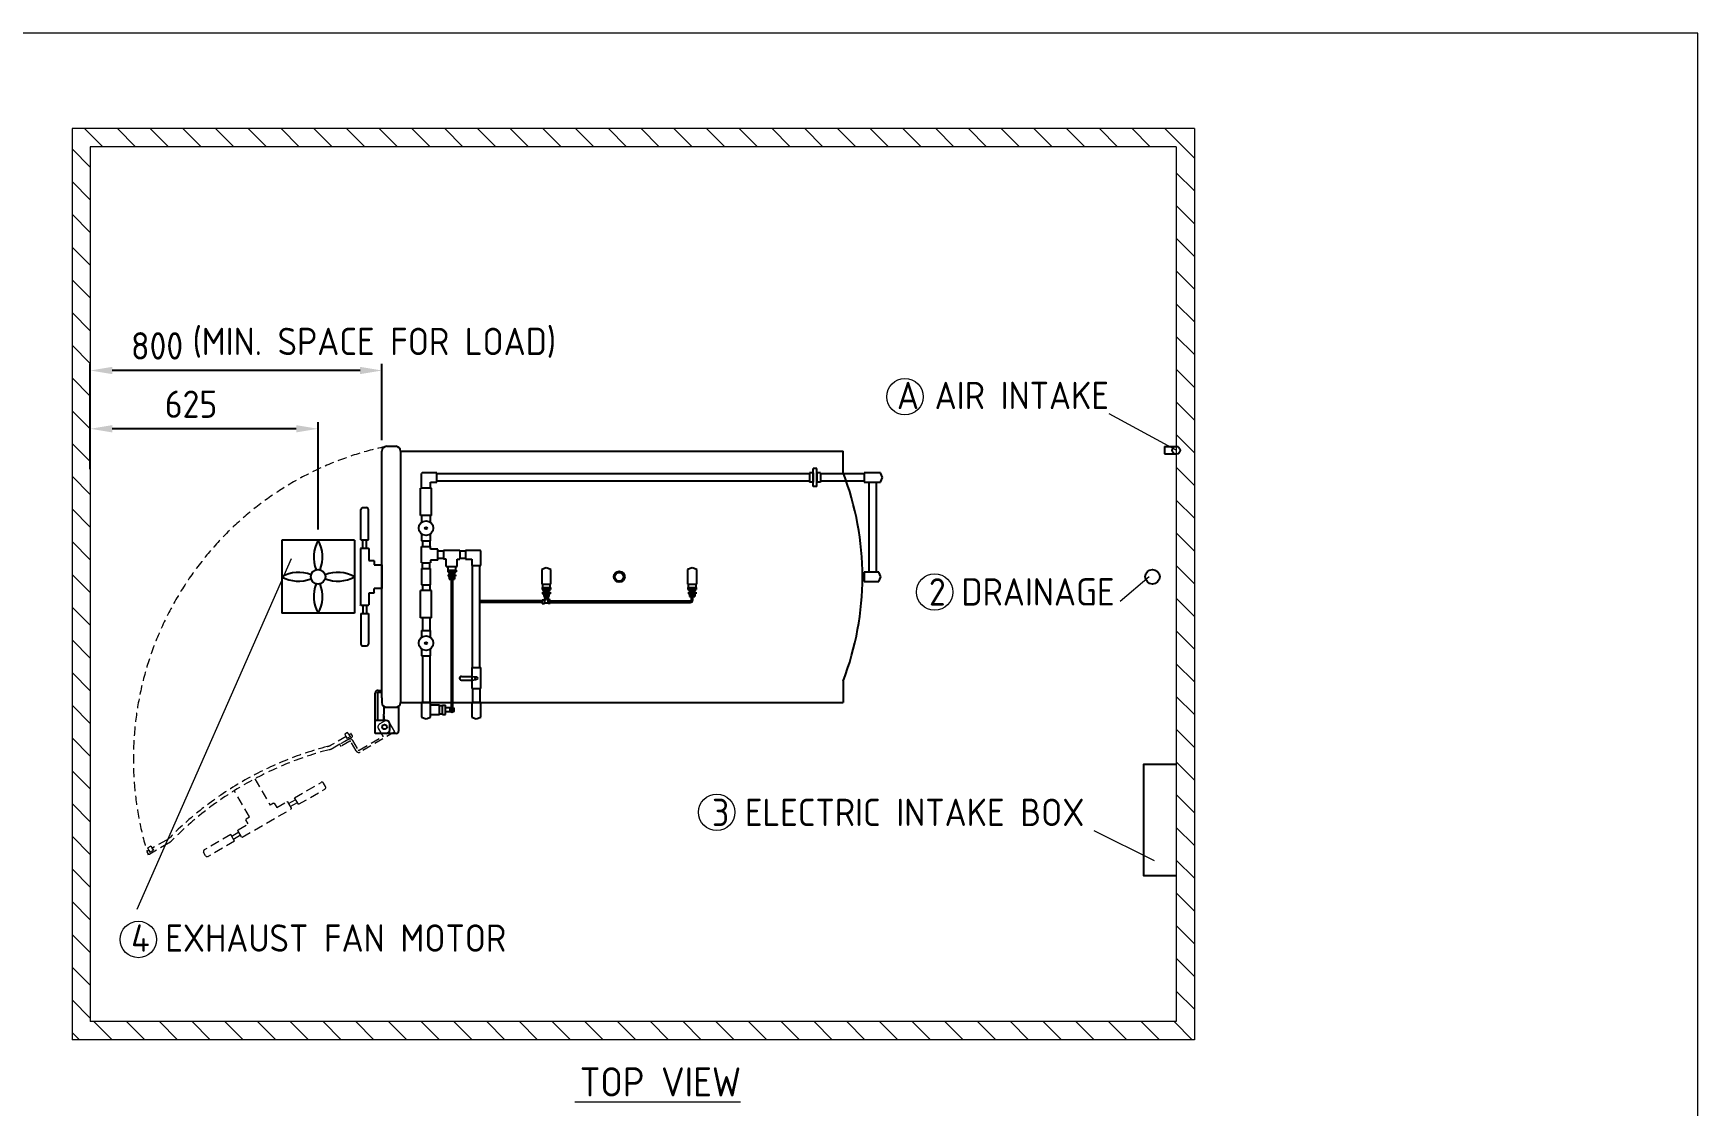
# Model space of a CAD drawing. Header units: millimetres. Extents: x -414479 to -402759, y -47546 to -39306.
# Drawn here: x -407325 to -402759, y -42249 to -39306 of the extents above; entities that cross this region are included whole.
import ezdxf

# ---------------------------------------------------------------- set-up
doc = ezdxf.new("R2010")
doc.units = ezdxf.units.MM
doc.linetypes.add('HIDDEN', pattern=[9.525, 6.35, -3.175])
doc.layers.get('0').update_dxf_attribs({"lineweight": 25})
for name, color, linetype, lineweight in [('D', 3, 'Continuous', 13), ('F', 7, 'Continuous', 15), ('H', 2, 'HIDDEN', 15), ('S', 4, 'Continuous', 15)]:
    doc.layers.add(name, color=color, linetype=linetype, lineweight=lineweight)
doc.styles.get("Standard").update_dxf_attribs({"font": 'KAIU.TTF'})
doc.styles.add('STU25', font='isocp2.shx')
doc.dimstyles.new('STU25', dxfattribs={"dimscale": 30, "dimtxt": 2.5, "dimasz": 2, "dimexe": 0.6, "dimexo": 1, "dimgap": 1, "dimtad": 1, "dimdsep": 46, "dimtxsty": 'STU25', "dimcen": 2, "dimazin": 2, "dimtfac": 1, "dimtmove": 0, "dimatfit": 3, "dimfxl": 0, "dimtolj": 1, "dimtzin": 0, "dimarcsym": 0})

# ---------------------------------------------------------------- blocks, each defined once
blk = doc.blocks.new('*D5')
at = {"layer": 'D', "color": 0, "linetype": 'Continuous', "lineweight": -2}
for p, q in [((-407168.9, -40472), (-407168.9, -40373.4)), ((-406603.9, -40391.4), (-407108.9, -40391.4)), ((-406543.9, -40667.5), (-406543.9, -40373.4))]:
    blk.add_line(p, q, dxfattribs=at)
at = {"layer": 'D', "color": 0}
for points in [[(-407108.9, -40381.4), (-407108.9, -40401.4), (-407168.9, -40391.4)], [(-406603.9, -40401.4), (-406603.9, -40381.4), (-406543.9, -40391.4)]]:
    blk.add_solid(points, dxfattribs=at)
at = {"layer": 'Defpoints', "color": 0}
for p in [(-407168.9, -40391.4), (-407168.9, -40502), (-406543.9, -40697.5)]:
    blk.add_point(p, dxfattribs=at)
at = {"layer": 'D', "color": 0, "insert": (-406892.6, -40323.9), "char_height": 75, "attachment_point": 5, "style": 'STU25'}
blk.add_mtext('\\A1;625', dxfattribs=at)
blk = doc.blocks.new('*D10')
at = {"layer": 'D', "color": 0, "lineweight": -2}
for p, q in [((-407168.9, -40502), (-407168.9, -40213.5)), ((-406368.9, -40422.5), (-406368.9, -40213.5)), ((-406428.9, -40231.5), (-407108.9, -40231.5))]:
    blk.add_line(p, q, dxfattribs=at)
at = {"layer": 'D', "color": 0}
for points in [[(-407108.9, -40221.5), (-407108.9, -40241.5), (-407168.9, -40231.5)], [(-406428.9, -40241.5), (-406428.9, -40221.5), (-406368.9, -40231.5)]]:
    blk.add_solid(points, dxfattribs=at)
at = {"layer": 'Defpoints', "color": 0}
for p in [(-407168.9, -40231.5), (-406368.9, -40452.5), (-407168.9, -40532)]:
    blk.add_point(p, dxfattribs=at)
at = {"layer": 'D', "color": 0, "insert": (-406985.7, -40164), "char_height": 75, "attachment_point": 5, "style": 'STU25'}
blk.add_mtext('\\A1;800', dxfattribs=at)

msp = doc.modelspace()

# ---------------------------------------------------------------- hatches: boundary and pattern name
at = {"layer": 'H', "linetype": 'HIDDEN', "ltscale": 10}
h = msp.add_hatch(dxfattribs=at)
h.set_pattern_fill('ANSI31', color=256, scale=20, angle=270, style=0)
h.set_pattern_definition([(315, (-393439.51, -46128.804), (44.90128, 44.90128), [])])
h.paths.add_polyline_path([(-407218.88, -39567.984), (-407218.88, -42067.984), (-404139.807, -42067.984), (-404139.807, -39567.984)])
h.paths.add_polyline_path([(-407168.88, -39617.984), (-407168.88, -42017.984), (-404189.807, -42017.984), (-404189.807, -39617.984)], flags=16)

# ---------------------------------------------------------------- linework, layer by layer
at = {"linetype": 'Continuous'}
for p, q in [((-406368.877, -40464.984), (-406368.877, -40452.484)), ((-406355.877, -40439.484), (-406330.877, -40439.484)), ((-404222.182, -40440.353), (-404189.807, -40440.353)), ((-404222.182, -40440.353), (-404222.182, -40460.353)), ((-405185.6, -40549.984), (-405185.6, -40499.984)), ((-405175.6, -40499.984), (-405185.6, -40499.984)), ((-405175.6, -40549.984), (-405175.6, -40499.984)), ((-404222.182, -40460.353), (-404189.807, -40460.353)), ((-406260.38, -40554.55), (-406260.38, -40514.484)), ((-406218.266, -40512.484), (-406258.38, -40512.484)), ((-406235.38, -40554.55), (-406235.38, -40537.484)), ((-406235.38, -40537.484), (-406218.266, -40537.484)), ((-406218.266, -40514.984), (-406218.266, -40512.484)), ((-406218.266, -40537.484), (-406218.266, -40512.484)), ((-405195.6, -40514.984), (-406218.266, -40514.984)), ((-405195.6, -40534.984), (-406218.266, -40534.984)), ((-405185.6, -40512.484), (-405195.6, -40512.484)), ((-405195.6, -40512.484), (-405195.6, -40537.484)), ((-405185.6, -40537.484), (-405195.6, -40537.484)), ((-405185.6, -40512.484), (-405185.6, -40537.484)), ((-405175.6, -40512.484), (-405175.6, -40537.484)), ((-405165.6, -40512.484), (-405175.6, -40512.484)), ((-405165.6, -40537.484), (-405175.6, -40537.484)), ((-405165.6, -40512.484), (-405165.6, -40537.484)), ((-405046.076, -40514.984), (-405165.6, -40514.984)), ((-405046.076, -40534.984), (-405165.6, -40534.984)), ((-405046.076, -40512.484), (-405046.076, -40537.484)), ((-405000.577, -40512.484), (-405046.076, -40512.484)), ((-405046.076, -40537.484), (-405000.577, -40537.484)), ((-405032.046, -40784.984), (-405032.046, -40537.484)), ((-405012.046, -40784.984), (-405012.046, -40537.484)), ((-404995.577, -40524.984), (-405000.577, -40512.484)), ((-405000.577, -40537.484), (-404995.577, -40524.984)), ((-405175.6, -40549.984), (-405185.6, -40549.984)), ((-406426.84, -40696.299), (-406426.84, -40612.573)), ((-406421.84, -40607.573), (-406410.84, -40607.573)), ((-406405.84, -40696.299), (-406405.84, -40612.573)), ((-406260.38, -40629.55), (-406260.38, -40648.448)), ((-406235.38, -40648.448), (-406235.38, -40629.55)), ((-406260.38, -40679.673), (-406260.38, -40699.06)), ((-406235.38, -40699.06), (-406235.38, -40679.673)), ((-406443.88, -40697.484), (-406643.88, -40697.484)), ((-406643.88, -40697.484), (-406643.88, -40897.484)), ((-406443.88, -40697.484), (-406443.88, -40897.484)), ((-406426.34, -40718.734), (-406427.84, -40720.234)), ((-406427.84, -40720.234), (-406427.84, -40874.734)), ((-406426.84, -40696.299), (-406405.84, -40696.299)), ((-406426.34, -40718.734), (-406406.34, -40718.734)), ((-406421.09, -40718.734), (-406421.09, -40696.299)), ((-406411.59, -40718.734), (-406411.59, -40696.299)), ((-406406.34, -40718.734), (-406404.84, -40720.234)), ((-406404.84, -40720.234), (-406404.84, -40752.484)), ((-406260.38, -40699.06), (-406235.38, -40699.06)), ((-406260.38, -40714.595), (-406235.38, -40714.595)), ((-406260.38, -40759.595), (-406260.38, -40714.595)), ((-406257.88, -40699.06), (-406257.88, -40714.595)), ((-406237.88, -40699.06), (-406237.88, -40714.595)), ((-406235.38, -40722.095), (-406235.38, -40714.595)), ((-406215.38, -40722.095), (-406235.38, -40722.095)), ((-406215.38, -40752.095), (-406215.38, -40722.095)), ((-406199.992, -40727.095), (-406215.38, -40727.095)), ((-406199.992, -40724.595), (-406154.992, -40724.595)), ((-406199.992, -40724.595), (-406199.992, -40749.595)), ((-406154.992, -40724.595), (-406154.992, -40749.595)), ((-406139.603, -40727.095), (-406154.992, -40727.095)), ((-406139.603, -40724.595), (-406099.537, -40724.595)), ((-406097.537, -40766.71), (-406097.537, -40726.595)), ((-406404.84, -40752.484), (-406391.34, -40752.484)), ((-406389.84, -40753.984), (-406391.34, -40752.484)), ((-406389.84, -40753.984), (-406389.84, -40764.984)), ((-406389.84, -40764.984), (-406368.877, -40764.984)), ((-406260.38, -40759.595), (-406235.38, -40759.595)), ((-406260.38, -40774.984), (-406260.38, -40819.984)), ((-406260.38, -40774.984), (-406235.38, -40774.984)), ((-406257.88, -40774.984), (-406257.88, -40759.595)), ((-406237.88, -40774.984), (-406237.88, -40759.595)), ((-406235.38, -40752.095), (-406235.38, -40759.595)), ((-406215.38, -40752.095), (-406235.38, -40752.095)), ((-406235.38, -40819.984), (-406235.38, -40774.984)), ((-406199.992, -40747.095), (-406215.38, -40747.095)), ((-406192.492, -40749.595), (-406199.992, -40749.595)), ((-406192.492, -40769.595), (-406192.492, -40749.595)), ((-406192.492, -40769.595), (-406162.492, -40769.595)), ((-406162.492, -40769.595), (-406162.492, -40749.595)), ((-406162.492, -40749.595), (-406154.992, -40749.595)), ((-406139.603, -40747.095), (-406154.992, -40747.095)), ((-406139.603, -40749.595), (-406122.537, -40749.595)), ((-406122.537, -40749.595), (-406122.537, -40766.71)), ((-406122.537, -40766.71), (-406097.537, -40766.71)), ((-406120.037, -41046.167), (-406120.037, -40766.71)), ((-406100.037, -40766.71), (-406097.537, -40766.71)), ((-406100.037, -41046.167), (-406100.037, -40766.71)), ((-405917.88, -40772.484), (-405930.38, -40777.484)), ((-405930.38, -40777.484), (-405930.38, -40817.484)), ((-405905.38, -40777.484), (-405917.88, -40772.484)), ((-405905.38, -40817.484), (-405905.38, -40777.484)), ((-405517.88, -40772.484), (-405530.38, -40777.484)), ((-405530.38, -40777.484), (-405530.38, -40817.484)), ((-405505.38, -40777.484), (-405517.88, -40772.484)), ((-405505.38, -40817.484), (-405505.38, -40777.484)), ((-406260.38, -40819.984), (-406235.38, -40819.984)), ((-406257.88, -40819.984), (-406257.88, -40834.984)), ((-406237.88, -40819.984), (-406237.88, -40834.984)), ((-405930.38, -40817.484), (-405905.38, -40817.484)), ((-405530.38, -40817.484), (-405505.38, -40817.484)), ((-405045.5, -40784.984), (-405045.5, -40809.984)), ((-405005.5, -40784.984), (-405045.5, -40784.984)), ((-405045.5, -40807.484), (-405045.5, -40787.484)), ((-405045.5, -40809.984), (-405005.5, -40809.984)), ((-405000.5, -40797.484), (-405005.5, -40784.984)), ((-405005.5, -40809.984), (-405000.5, -40797.484)), ((-406391.34, -40842.484), (-406404.84, -40842.484)), ((-406404.84, -40842.484), (-406404.84, -40874.734)), ((-406389.84, -40840.984), (-406391.34, -40842.484)), ((-406368.877, -40829.984), (-406389.84, -40829.984)), ((-406389.84, -40840.984), (-406389.84, -40829.984)), ((-406443.88, -40897.484), (-406643.88, -40897.484)), ((-406426.34, -40876.234), (-406427.84, -40874.734)), ((-406426.84, -40898.669), (-406426.84, -40982.395)), ((-406426.84, -40898.669), (-406405.84, -40898.669)), ((-406406.34, -40876.234), (-406426.34, -40876.234)), ((-406421.09, -40876.234), (-406421.09, -40898.669)), ((-406411.59, -40876.234), (-406411.59, -40898.669)), ((-406406.34, -40876.234), (-406404.84, -40874.734)), ((-406405.84, -40898.669), (-406405.84, -40982.395)), ((-406257.88, -40909.984), (-406257.88, -40944.494)), ((-406237.88, -40909.984), (-406237.88, -40944.494)), ((-406260.38, -40944.494), (-406260.38, -40963.882)), ((-406260.38, -40944.494), (-406235.38, -40944.494)), ((-406235.38, -40963.882), (-406235.38, -40944.494)), ((-406421.84, -40987.395), (-406410.84, -40987.395)), ((-406260.38, -40995.106), (-406260.38, -41014.494)), ((-406235.38, -41014.494), (-406235.38, -40995.106)), ((-406260.38, -41014.494), (-406235.38, -41014.494)), ((-406257.88, -41014.494), (-406257.88, -41142.484)), ((-406237.88, -41014.494), (-406237.88, -41142.484)), ((-406122.537, -41046.167), (-406122.537, -41103.798)), ((-406122.537, -41046.167), (-406097.537, -41046.167)), ((-406097.537, -41103.798), (-406097.537, -41046.167)), ((-406387.377, -41227.077), (-406387.377, -41117.077)), ((-406381.377, -41117.077), (-406381.377, -41192.077)), ((-406379.377, -41109.077), (-406368.877, -41109.077)), ((-406368.877, -41115.077), (-406379.377, -41115.077)), ((-406368.877, -41129.984), (-406368.877, -41142.484)), ((-406235.38, -41142.441), (-406260.38, -41142.441)), ((-406260.38, -41142.441), (-406260.38, -41182.441)), ((-406235.38, -41182.441), (-406235.38, -41142.441)), ((-406122.537, -41103.798), (-406097.537, -41103.798)), ((-406122.537, -41142.441), (-406122.537, -41182.441)), ((-406097.537, -41142.441), (-406122.537, -41142.441)), ((-406120.037, -41103.798), (-406120.037, -41142.484)), ((-406100.037, -41103.798), (-406100.037, -41142.484)), ((-406097.537, -41182.441), (-406097.537, -41142.441)), ((-406355.877, -41155.484), (-406330.877, -41155.484)), ((-406260.38, -41182.441), (-406247.88, -41187.441)), ((-406247.88, -41187.441), (-406235.38, -41182.441)), ((-406210.998, -41149.941), (-406235.38, -41149.941)), ((-406235.38, -41174.941), (-406210.998, -41174.941)), ((-406210.998, -41174.941), (-406210.998, -41149.941)), ((-406202.452, -41174.941), (-406202.452, -41149.941)), ((-406194.055, -41174.941), (-406194.055, -41149.941)), ((-406122.537, -41182.441), (-406110.037, -41187.441)), ((-406110.037, -41187.441), (-406097.537, -41182.441)), ((-406357.377, -41192.077), (-406387.377, -41192.077)), ((-406347.377, -41217.077), (-406347.377, -41202.077))]:
    msp.add_line(p, q, dxfattribs=at)
for p, q in [((-406317.877, -40452.484), (-406317.877, -41142.484)), ((-406317.877, -40452.484), (-405103.646, -40452.484)), ((-406317.877, -40452.484), (-406317.877, -41142.484)), ((-405103.646, -40511.194), (-405103.646, -40452.484)), ((-406368.877, -41129.984), (-406368.877, -40464.984)), ((-406232.88, -40554.55), (-406262.88, -40554.55)), ((-406262.88, -40629.55), (-406262.88, -40554.55)), ((-406232.88, -40629.55), (-406232.88, -40554.55)), ((-406232.88, -40629.55), (-406262.88, -40629.55)), ((-406139.603, -40724.595), (-406139.603, -40749.595)), ((-406139.603, -40727.095), (-406139.603, -40747.095)), ((-406368.877, -40764.984), (-406368.877, -40829.984)), ((-406187.492, -40769.595), (-406167.492, -40769.595)), ((-406187.492, -40779.199), (-406187.492, -40769.595)), ((-406166.492, -40779.199), (-406166.492, -40769.595)), ((-406188.492, -40779.199), (-406188.492, -40784.199)), ((-406188.492, -40779.199), (-406165.492, -40779.199)), ((-406188.492, -40784.199), (-406165.492, -40784.199)), ((-406187.104, -40792.043), (-406166.732, -40792.043)), ((-406187.104, -40792.043), (-406187.104, -40795.964)), ((-406187.104, -40795.964), (-406166.732, -40795.964)), ((-406185.492, -40784.199), (-406185.492, -40788.121)), ((-406185.492, -40788.121), (-406168.492, -40788.121)), ((-406184.104, -40799.886), (-406169.732, -40799.886)), ((-406184.104, -40799.886), (-406184.104, -40803.808)), ((-406184.104, -40803.808), (-406169.732, -40803.808)), ((-406181.492, -40788.121), (-406181.492, -40792.043)), ((-406181.492, -40795.964), (-406181.492, -40799.886)), ((-406178.918, -40803.808), (-406178.918, -41162.441)), ((-406174.918, -40803.808), (-406174.918, -41162.441)), ((-406172.492, -40788.121), (-406172.492, -40792.043)), ((-406172.492, -40795.964), (-406172.492, -40799.886)), ((-406169.732, -40799.886), (-406169.732, -40803.808)), ((-406168.492, -40784.199), (-406168.492, -40788.121)), ((-406166.732, -40792.043), (-406166.732, -40795.964)), ((-406165.492, -40779.199), (-406165.492, -40784.199)), ((-405927.88, -40827.087), (-405927.88, -40817.484)), ((-405927.88, -40817.484), (-405907.88, -40817.484)), ((-405906.88, -40827.087), (-405906.88, -40817.484)), ((-405527.88, -40817.484), (-405507.88, -40817.484)), ((-405527.88, -40827.087), (-405527.88, -40817.484)), ((-405506.88, -40827.087), (-405506.88, -40817.484)), ((-406262.88, -40909.984), (-406262.88, -40834.984)), ((-406232.88, -40834.984), (-406262.88, -40834.984)), ((-406232.88, -40909.984), (-406232.88, -40834.984)), ((-405928.903, -40863.913), (-406100.037, -40863.913)), ((-405928.903, -40867.913), (-406100.037, -40867.913)), ((-405929.38, -40827.087), (-405929.38, -40832.087)), ((-405929.38, -40827.087), (-405906.38, -40827.087)), ((-405929.38, -40832.087), (-405906.38, -40832.087)), ((-405928.903, -40871.099), (-405928.903, -40860.727)), ((-405928.903, -40860.727), (-405923.066, -40860.727)), ((-405927.993, -40839.931), (-405927.993, -40843.853)), ((-405927.993, -40839.931), (-405907.621, -40839.931)), ((-405927.993, -40843.853), (-405907.621, -40843.853)), ((-405926.38, -40832.087), (-405926.38, -40836.009)), ((-405926.38, -40836.009), (-405909.38, -40836.009)), ((-405924.993, -40847.775), (-405924.993, -40851.697)), ((-405924.993, -40847.775), (-405910.621, -40847.775)), ((-405924.993, -40851.697), (-405910.621, -40851.697)), ((-405923.066, -40871.099), (-405923.066, -40860.727)), ((-405923.066, -40862.913), (-405920.88, -40862.913)), ((-405923.066, -40862.995), (-405923.066, -40868.831)), ((-405923.066, -40868.913), (-405912.694, -40868.913)), ((-405922.993, -40851.697), (-405912.621, -40851.697)), ((-405922.993, -40851.697), (-405922.993, -40857.533)), ((-405922.993, -40857.533), (-405912.621, -40857.533)), ((-405922.38, -40836.009), (-405922.38, -40839.931)), ((-405922.38, -40843.853), (-405922.38, -40847.775)), ((-405920.88, -40862.913), (-405920.88, -40857.533)), ((-405914.88, -40862.913), (-405914.88, -40857.533)), ((-405914.88, -40862.913), (-405912.694, -40862.913)), ((-405913.38, -40836.009), (-405913.38, -40839.931)), ((-405913.38, -40843.853), (-405913.38, -40847.775)), ((-405906.858, -40860.727), (-405912.694, -40860.727)), ((-405912.694, -40871.099), (-405912.694, -40860.727)), ((-405912.694, -40862.995), (-405912.694, -40868.831)), ((-405912.621, -40851.697), (-405912.621, -40857.533)), ((-405910.621, -40847.775), (-405910.621, -40851.697)), ((-405909.38, -40832.087), (-405909.38, -40836.009)), ((-405907.621, -40839.931), (-405907.621, -40843.853)), ((-405906.858, -40871.099), (-405906.858, -40860.727)), ((-405906.858, -40863.913), (-405522.88, -40863.913)), ((-405906.858, -40867.913), (-405522.88, -40867.913)), ((-405906.38, -40827.087), (-405906.38, -40832.087)), ((-405529.38, -40827.087), (-405529.38, -40832.087)), ((-405529.38, -40827.087), (-405506.38, -40827.087)), ((-405529.38, -40832.087), (-405506.38, -40832.087)), ((-405527.993, -40839.931), (-405527.993, -40843.853)), ((-405527.993, -40839.931), (-405507.621, -40839.931)), ((-405527.993, -40843.853), (-405507.621, -40843.853)), ((-405526.38, -40832.087), (-405526.38, -40836.009)), ((-405526.38, -40836.009), (-405509.38, -40836.009)), ((-405524.993, -40847.775), (-405524.993, -40851.697)), ((-405524.993, -40847.775), (-405510.621, -40847.775)), ((-405524.993, -40851.697), (-405510.621, -40851.697)), ((-405522.38, -40836.009), (-405522.38, -40839.931)), ((-405522.38, -40843.853), (-405522.38, -40847.775)), ((-405519.88, -40860.913), (-405519.88, -40851.697)), ((-405515.88, -40860.913), (-405515.88, -40851.697)), ((-405513.38, -40836.009), (-405513.38, -40839.931)), ((-405513.38, -40843.853), (-405513.38, -40847.775)), ((-405510.621, -40847.775), (-405510.621, -40851.697)), ((-405509.38, -40832.087), (-405509.38, -40836.009)), ((-405507.621, -40839.931), (-405507.621, -40843.853)), ((-405506.38, -40827.087), (-405506.38, -40832.087)), ((-406232.88, -40909.984), (-406262.88, -40909.984)), ((-405928.903, -40871.099), (-405923.066, -40871.099)), ((-405906.858, -40871.099), (-405912.694, -40871.099)), ((-406150.586, -41070.839), (-406122.537, -41070.839)), ((-406150.586, -41080.811), (-406122.537, -41080.811)), ((-406122.537, -41070.839), (-406110.037, -41072.38)), ((-406122.537, -41080.811), (-406110.037, -41079.27)), ((-405103.646, -41083.774), (-405103.646, -41142.484)), ((-406317.877, -41142.484), (-405103.646, -41142.484)), ((-406363.377, -41155.484), (-406323.377, -41155.484)), ((-406363.377, -41155.484), (-406363.377, -41174.077)), ((-406363.377, -41189.747), (-406363.377, -41174.077)), ((-406363.377, -41179.077), (-406363.377, -41189.316)), ((-406323.377, -41155.484), (-406323.377, -41221.077)), ((-406323.377, -41179.077), (-406323.377, -41221.077)), ((-406210.998, -41150.941), (-406202.452, -41150.941)), ((-406210.998, -41173.941), (-406202.452, -41173.941)), ((-406202.452, -41149.941), (-406194.055, -41149.941)), ((-406202.452, -41174.941), (-406194.055, -41174.941)), ((-406179.872, -41157.207), (-406194.055, -41157.207)), ((-406179.872, -41167.674), (-406194.055, -41167.674)), ((-406329.377, -41227.077), (-406387.377, -41227.077))]:
    msp.add_line(p, q)
msp.add_lwpolyline([(-406178.918, -41156.657), (-406182.927, -41158.972), (-406182.927, -41165.91), (-406176.918, -41169.379), (-406170.91, -41165.91), (-406170.91, -41158.972), (-406174.918, -41156.657)])
msp.add_lwpolyline([(-404189.807, -41312.441), (-404279.404, -41312.441), (-404279.404, -41617.129), (-404189.807, -41617.129)], dxfattribs=at)
for centre, radius in [((-404189.807, -40450.353), 10.761), ((-406247.88, -40664.06), 20), ((-406247.88, -40664.06), 3), ((-406543.88, -40797.484), 20), ((-406543.88, -40797.484), 20), ((-406543.88, -40797.484), 20), ((-406543.88, -40797.484), 20), ((-404254.807, -40797.484), 20), ((-405717.88, -40797.484), 15), ((-405717.88, -40797.484), 11.88), ((-406247.88, -40979.494), 20), ((-406247.88, -40979.494), 3), ((-406110.037, -41075.825), 3.445), ((-406361.377, -41209.577), 6.45), ((-406361.377, -41209.577), 6.45)]:
    msp.add_circle(centre, radius)
for centre, radius, start, end in [((-406355.877, -40452.484), 13, 90, 180), ((-406330.877, -40452.484), 13, 0, 90), ((-406258.38, -40514.484), 2, 90, 180), ((-406421.84, -40612.573), 5, 90, 180), ((-406410.84, -40612.573), 5, 0, 90), ((-406099.537, -40726.595), 2, 0, 90), ((-406421.84, -40982.395), 5, 180, 270), ((-406410.84, -40982.395), 5, 270, 0), ((-406379.377, -41117.077), 8, 90, 180), ((-406379.377, -41117.077), 2, 90, 180), ((-406355.877, -41142.484), 13, 180, 270), ((-406330.877, -41142.484), 13, 270, 0), ((-406357.377, -41202.077), 10, 0, 90), ((-406357.377, -41217.077), 10, 270, 0)]:
    msp.add_arc(centre, radius, start, end, dxfattribs=at)
at = {"lineweight": -3}
msp.add_arc((-405848.171, -40797.484), 797.671, 338.966919, 21.033081, dxfattribs=at)
for centre, radius, start, end in [((-406462.856, -40743.359), 93.11, 150.481802, 201.977032), ((-406624.905, -40743.359), 93.11, 338.022968, 29.518198), ((-406598.005, -40878.508), 93.11, 68.022968, 119.518198), ((-406598.005, -40716.46), 93.11, 240.481802, 291.977032), ((-406462.856, -40851.609), 93.11, 158.022968, 209.518198), ((-406624.905, -40851.609), 93.11, 330.481802, 21.977032), ((-406489.756, -40878.508), 93.11, 60.481802, 111.977032), ((-406489.756, -40716.46), 93.11, 248.022968, 299.518198), ((-405522.88, -40860.913), 3, 270, 0), ((-405522.88, -40860.913), 7, 270, 0), ((-406150.965, -41075.825), 5, 85.647201, 274.352799), ((-406176.918, -41162.441), 2, 180, 0), ((-406366.377, -41189.747), 3, 309.034435, 0), ((-406329.377, -41221.077), 6, 270, 0)]:
    msp.add_arc(centre, radius, start, end)
at = {"layer": 'D'}
for p, q in [((-404189.807, -40450.353), (-404373.635, -40350.497)), ((-407039.933, -41709.199), (-406617.309, -40747.733)), ((-404415.815, -41494.019), (-404250.346, -41575.523)), ((-405840.05, -42238.528), (-405384.92, -42238.528))]:
    msp.add_line(p, q, dxfattribs=at)
at = {"layer": 'D', "linetype": 'Continuous'}
msp.add_line((-404264.242, -40797.484), (-404343.042, -40865.481), dxfattribs=at)
at = {"layer": 'D'}
for centre in [(-404934.099, -40303.348), (-404852.646, -40839.249), (-405450.252, -41443.596), (-407036.961, -41792.603)]:
    msp.add_circle(centre, 50, dxfattribs=at)
at = {"layer": 'F', "color": 6}
msp.add_lwpolyline([(-414478.985, -39306.301), (-414478.985, -47546.301), (-402758.985, -47546.301), (-402758.985, -39306.301)], close=True, dxfattribs=at)
msp.add_lwpolyline([(-414478.985, -39306.301), (-414478.985, -47546.301), (-402758.985, -47546.301), (-402758.985, -39306.301)], close=True, dxfattribs=at)
at = {"layer": 'H', "ltscale": 4}
for p, q in [((-406462.913, -41224.898), (-406470.707, -41229.398)), ((-406470.707, -41229.398), (-406465.073, -41241.156)), ((-406455.547, -41235.656), (-406462.913, -41224.898)), ((-406454.217, -41227.96), (-406459.413, -41230.96)), ((-406459.413, -41230.96), (-406455.547, -41235.656)), ((-406449.851, -41233.522), (-406452.851, -41228.326)), ((-406333.221, -41223.344), (-406428.484, -41278.344)), ((-406378.532, -41214.863), (-406363.532, -41240.844)), ((-406361.882, -41193.703), (-406374.872, -41201.203)), ((-406333.221, -41223.344), (-406348.221, -41197.363)), ((-406467.207, -41235.46), (-406507.392, -41258.661)), ((-406450.949, -41237.62), (-406502.392, -41267.321)), ((-406460.144, -41243.507), (-406484.393, -41257.507)), ((-406484.393, -41257.507), (-406481.393, -41262.703)), ((-406457.144, -41248.703), (-406481.393, -41262.703)), ((-406467.207, -41235.46), (-406465.073, -41241.156)), ((-406455.547, -41235.656), (-406465.073, -41241.156)), ((-406439.412, -41275.416), (-406454.412, -41249.435)), ((-406449.216, -41246.435), (-406434.216, -41272.416)), ((-406431.484, -41273.148), (-406366.532, -41235.648)), ((-406717.585, -41351.793), (-406675.882, -41424.024)), ((-406608.4, -41403.538), (-406535.891, -41361.675)), ((-406523.56, -41373.031), (-406529.06, -41363.505)), ((-406732.174, -41456.524), (-406773.877, -41384.293)), ((-406657.557, -41430.764), (-406629.628, -41414.639)), ((-406627.579, -41415.188), (-406629.628, -41414.639)), ((-406627.579, -41415.188), (-406617.579, -41432.509)), ((-406624.954, -41419.735), (-406605.525, -41408.518)), ((-406620.204, -41427.962), (-406600.775, -41416.745)), ((-406597.9, -41421.725), (-406608.4, -41403.538)), ((-406597.9, -41421.725), (-406525.391, -41379.861)), ((-406751.929, -41511.808), (-406618.128, -41434.558)), ((-406741.7, -41462.024), (-406742.249, -41464.073)), ((-406741.7, -41462.024), (-406732.174, -41456.524)), ((-406666.356, -41418.524), (-406675.882, -41424.024)), ((-406666.356, -41418.524), (-406664.307, -41419.073)), ((-406664.307, -41419.073), (-406657.557, -41430.764)), ((-406617.579, -41432.509), (-406618.128, -41434.558)), ((-406783.657, -41504.723), (-406856.166, -41546.586)), ((-406773.157, -41522.909), (-406783.657, -41504.723)), ((-406761.353, -41498.485), (-406780.782, -41509.702)), ((-406756.603, -41506.712), (-406776.032, -41517.93)), ((-406763.978, -41493.938), (-406763.429, -41491.889)), ((-406753.978, -41511.259), (-406763.978, -41493.938)), ((-406763.429, -41491.889), (-406735.499, -41475.764)), ((-406735.499, -41475.764), (-406742.249, -41464.073)), ((-407010.169, -41557.022), (-407013.169, -41551.826)), ((-407007.607, -41547.46), (-407012.803, -41550.46)), ((-407003.313, -41536.898), (-407011.107, -41541.398)), ((-407005.473, -41553.156), (-407011.107, -41541.398)), ((-407007.607, -41547.46), (-407005.473, -41553.156)), ((-406954.628, -41528.42), (-407006.071, -41558.12)), ((-407005.473, -41553.156), (-406995.947, -41547.656)), ((-407003.313, -41536.898), (-406995.947, -41547.656)), ((-406959.628, -41519.76), (-406999.813, -41542.96)), ((-406999.813, -41542.96), (-406995.947, -41547.656)), ((-406852.496, -41562.942), (-406857.996, -41553.416)), ((-406773.157, -41522.909), (-406845.666, -41564.772)), ((-406753.978, -41511.259), (-406751.929, -41511.808))]:
    msp.add_line(p, q, dxfattribs=at)
for centre, radius, start, end in [((-406173.875, -41297.401), 877.01, 101.977361, 197.46728), ((-406453.717, -41228.826), 1, 30, 120), ((-406452.449, -41235.022), 3, 300, 30), ((-406369.872, -41209.863), 10, 120, 210), ((-406356.882, -41202.363), 10, 30, 120), ((-406277.813, -42178.501), 946.395, 104.730164, 135.269836), ((-406272.813, -42187.161), 946.395, 104.730164, 135.269836), ((-406529.892, -41219.69), 45, 284.730164, 300), ((-406524.892, -41228.35), 45, 284.730164, 300), ((-406456.144, -41250.435), 8, 30, 120), ((-406456.144, -41250.435), 2, 30, 120), ((-406432.484, -41271.416), 8, 210, 300), ((-406432.484, -41271.416), 2, 210, 300), ((-406533.391, -41366.005), 5, 30, 120), ((-406527.891, -41375.531), 5, 300, 30), ((-407012.303, -41551.326), 1, 120, 210), ((-406982.128, -41480.788), 45, 300, 315.269836), ((-406977.128, -41489.449), 45, 300, 315.269836), ((-406853.666, -41550.916), 5, 120, 210), ((-407007.571, -41555.522), 3, 210, 300), ((-406848.166, -41560.442), 5, 210, 300)]:
    msp.add_arc(centre, radius, start, end, dxfattribs=at)
at = {"layer": 'S', "linetype": 'Continuous'}
for p, q in [((-404139.807, -39567.984), (-407218.88, -39567.984)), ((-407218.88, -39567.984), (-407218.88, -42067.984)), ((-404139.807, -39567.984), (-404139.807, -42067.984)), ((-404189.807, -39617.984), (-407168.88, -39617.984)), ((-407168.88, -39617.984), (-407168.88, -42017.984)), ((-404189.807, -39617.984), (-404189.807, -42017.984)), ((-404189.807, -42017.984), (-407168.88, -42017.984)), ((-404139.807, -42067.984), (-407218.88, -42067.984))]:
    msp.add_line(p, q, dxfattribs=at)

# ---------------------------------------------------------------- texts
at = {"layer": 'D', "color": 11, "char_height": 75, "attachment_point": 1, "style": 'STU25'}
for s, insert in [('{\\Fisocp2.shx;\\C3;(MIN. SPACE FOR LOAD)}', (-406888.365, -40114.245)), ('{\\C3;3 ELECTRIC INTAKE BOX}', (-405463.405, -41406.333))]:
    msp.add_mtext(s, dxfattribs=dict(at, insert=insert))
at = {"layer": 'D', "color": 11, "attachment_point": 1}
for s, insert, char_height in [('{\\Fisocp2.shx;\\C3;A AIR INTAKE}', (-404955.928, -40262.452), 75), ('{\\Fisocp2.shx;\\C3;2 DRAINAGE }', (-404868.011, -40801.4), 75), ('{\\Fisocp2.shx;\\C3;4 EXHAUST FAN MOTOR}', (-407056.753, -41751.245), 75), ('{\\Fisocp2.shx;TOP VIEW}', (-405826.29, -42143.338), 80)]:
    msp.add_mtext(s, dxfattribs=dict(at, insert=insert, char_height=char_height))

# ---------------------------------------------------------------- dimensions: what is measured, and where the dimension line sits
at = {"layer": 'D'}
dim = msp.add_linear_dim(base=(-407168.88, -40231.488), p1=(-406368.877, -40452.484), p2=(-407168.88, -40531.984), dimstyle='STU25', dxfattribs=at)
dim.commit()
dim.dimension.update_dxf_attribs({"geometry": '*D10', "text_midpoint": (-406985.723, -40231.488), "dimtype": 160})
at = {"layer": 'D', "linetype": 'Continuous'}
dim = msp.add_linear_dim(base=(-407168.88, -40391.403), p1=(-406543.88, -40697.484), p2=(-407168.88, -40501.984), dimstyle='STU25', dxfattribs=at)
dim.commit()
dim.dimension.update_dxf_attribs({"geometry": '*D5', "text_midpoint": (-406892.638, -40391.403), "dimtype": 160})

doc.saveas('drawing.dxf')
